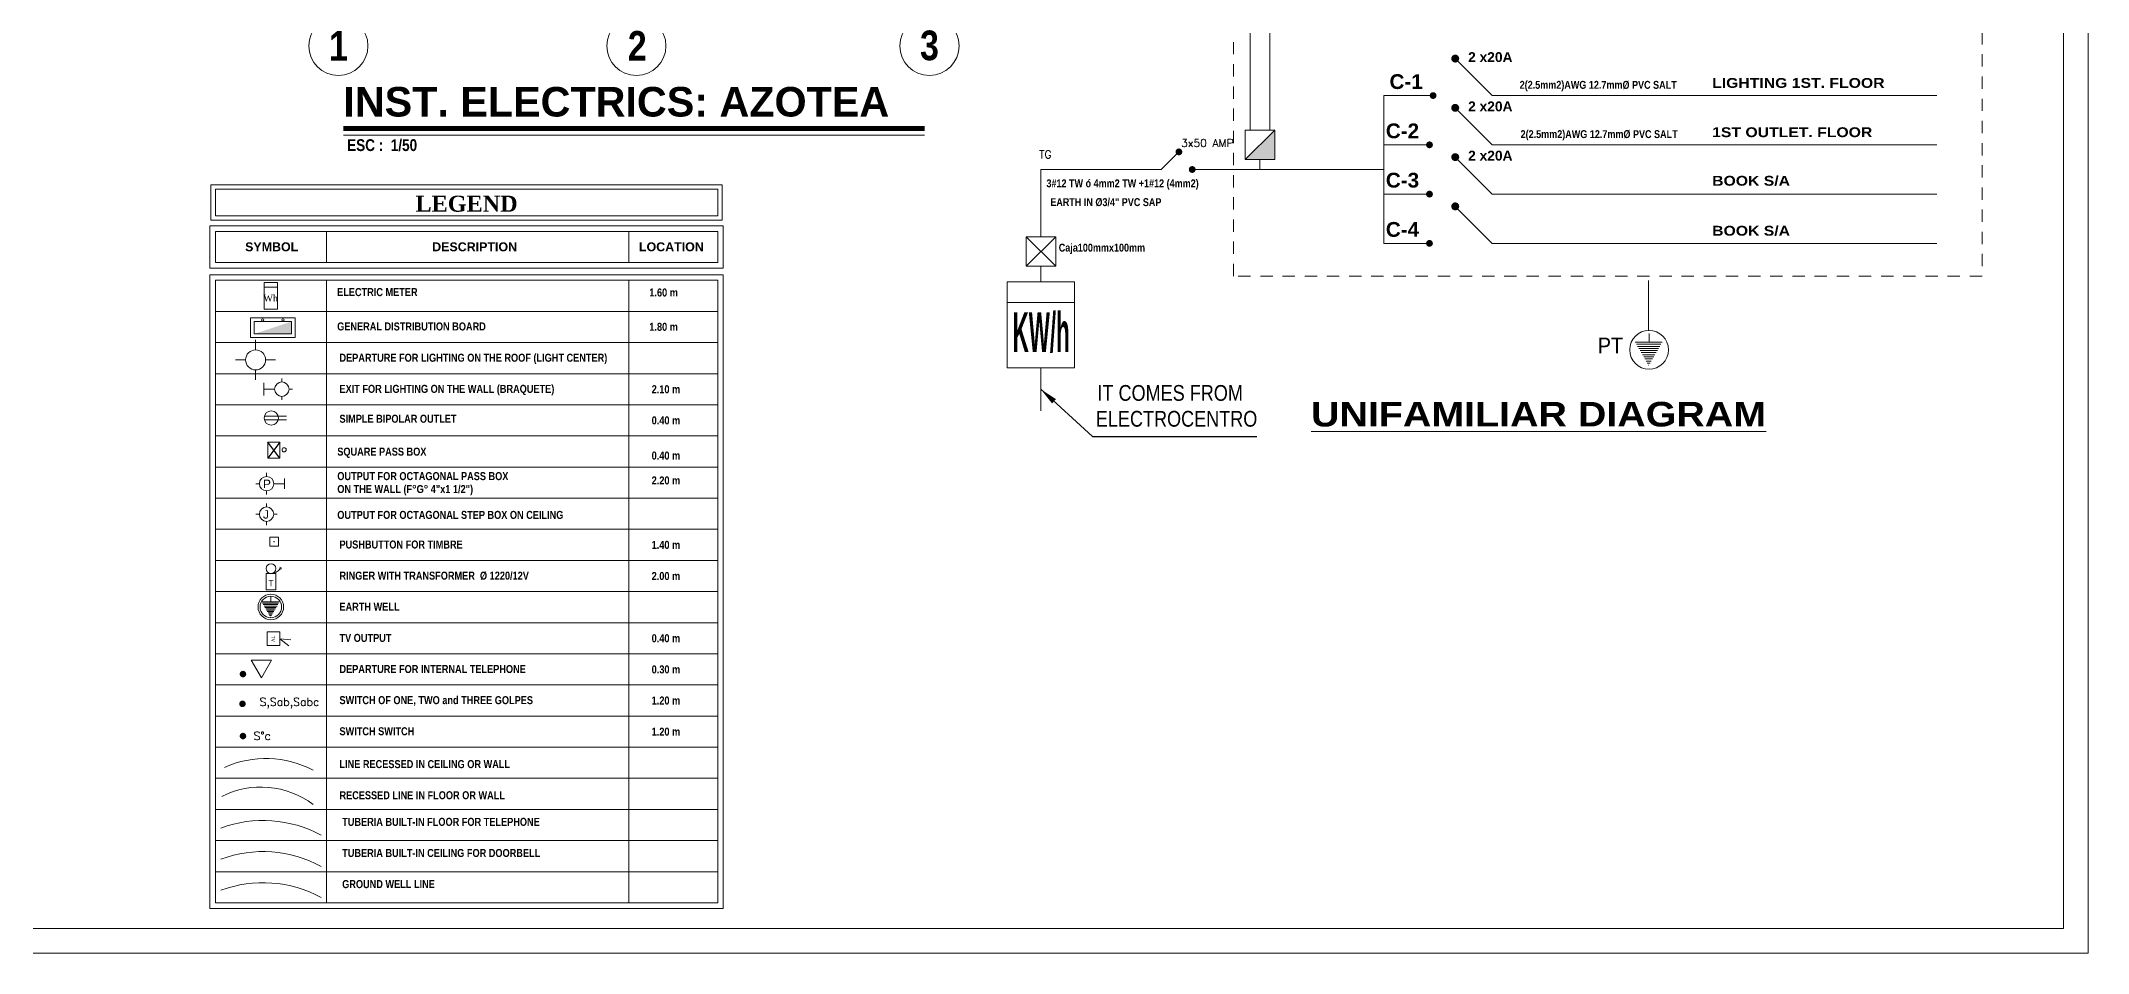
# Model space of a CAD drawing. Header units: millimetres. Extents: x 56 to 215, y 47 to 103.
# Drawn here: x 194.31 to 215.09, y 46.55 to 55.8 of the extents above; entities that cross this region are included whole.
import ezdxf
from ezdxf.enums import TextEntityAlignment as Align

# ---------------------------------------------------------------- set-up
doc = ezdxf.new("R2010")
doc.units = ezdxf.units.MM
for name, pattern in [('ACAD_ISO02W100', [15, 12, -3]), ('ACAD_ISO04W100', [30.5, 24, -3, 0.5, -3]), ('ACAD_ISO06W100', [36, 24, -3, 0, -3, 0, -3, 0, -3]), ('CONTINUA', [0]), ('DASHED2', [0.375, 0.25, -0.125])]:
    doc.linetypes.add(name, pattern=pattern)
doc.layers.add('G_Acotación', color=171, linetype='Continuous')
for name, color, linetype, lineweight in [('G_Complemento', 30, 'Continuous', 20), ('G_Ejes', 253, 'Continuous', 20), ('G_Proyección', 8, 'DASHED2', 15), ('G_Texto', 122, 'Continuous', 20), ('IE_Accesorios', 71, 'Continuous', 20), ('IE_Alumbrado', 31, 'Continuous', 60), ('IE_Teléfono', 220, 'ACAD_ISO06W100', 35), ('IE_Timbre', 30, 'ACAD_ISO04W100', 30), ('IE_Tomacorriente', 104, 'DASHED2', 40)]:
    doc.layers.add(name, color=color, linetype=linetype, lineweight=lineweight)
doc.styles.add('AB', font='')
doc.styles.add('ACOT', font='simplex.shx', dxfattribs={"height": 0.08})
doc.styles.add('Arial Marron', font='ARIALN.TTF')
doc.styles.add('Cotas', font='ARIALNB.TTF', dxfattribs={"height": 0.1})
doc.styles.add('Eje', font='ARIALNB.TTF', dxfattribs={"height": 0.3})
doc.styles.add('Notas', font='ARIALNB.TTF', dxfattribs={"height": 0.15})
doc.styles.add('TEXT1', font='arial.ttf', dxfattribs={"width": 1.5, "height": 0.15})
doc.styles.add('Times', font='times.ttf')
doc.styles.add('Titulo', font='arialbd.ttf', dxfattribs={"height": 0.2})
doc.styles.add('Titulos(Planos)', font='')
doc.styles.get('AB').set_extended_font_data('Arial Black')
doc.styles.get('Titulos(Planos)').set_extended_font_data('Arial Black')
doc.linetypes.add('TRACKS', pattern='A,3.81,[130,ltypeshp.shx,S=6.35,R=0,X=0,Y=0],3.81', length=7.62)
doc.dimstyles.get("Standard").update_dxf_attribs({"dimtxt": 0.18, "dimasz": 0.18, "dimexe": 0.18, "dimexo": 0.0625, "dimgap": 0.09, "dimtad": 0, "dimtih": 1, "dimtoh": 1, "dimdec": 4, "dimzin": 0, "dimdsep": 46, "dimtxsty": 'Standard', "dimcen": 0.09, "dimadec": 0, "dimazin": 0, "dimtfac": 1, "dimtdec": 4, "dimtofl": 0, "dimtmove": 0, "dimatfit": 3, "dimfxl": 1, "dimtolj": 1, "dimtzin": 0, "dimarcsym": 0})

# ---------------------------------------------------------------- blocks, each defined once
blk = doc.blocks.new('Eri')
blk.add_line((-1.7, 0), (0, 0))
blk.add_circle((-2, 0), 0.3)
at = {"color": 1, "style": 'Eje', "flags": 4}
blk.add_attdef('H', text='', height=0.3, dxfattribs=at).set_placement((-2, 0), align=Align.MIDDLE_CENTER)
blk = doc.blocks.new('Titulo')
at = {"style": 'Titulo', "oblique": 20, "flags": 4}
blk.add_attdef('TITULO', (0.026, 0.189), '', height=0.3, dxfattribs=at)
at = {"oblique": 20, "flags": 4}
blk.add_attdef('ESCALA', (0.26, -0.101), '', height=0.11, dxfattribs=at)
blk = doc.blocks.new('braquet')
at = {"color": 2}
for p, q in [((0, 0.070875), (0, -0.070875)), ((0.1215, 0), (0, 0)), ((0.2025, 0.1215), (0.2025, 0.081)), ((0.324, 0), (0.2835, 0)), ((0.2025, -0.081), (0.2025, -0.1215))]:
    blk.add_line(p, q, dxfattribs=at)
at = {"color": 3}
blk.add_circle((0.2025, 0), 0.081, dxfattribs=at)
blk = doc.blocks.new('CP')
at = {"linetype": 'ACAD_ISO06W100', "lineweight": 25, "ltscale": 0.25}
for p, q in [((-0.05, 0.087), (-0.185, -0.093)), ((-0.05, -0.093), (-0.185, 0.087))]:
    blk.add_line(p, q, dxfattribs=at)
for p, q in [((-0.185, -0.093), (-0.185, 0.087)), ((-0.185, 0.087), (-0.05, 0.087)), ((-0.05, 0.087), (-0.05, -0.093)), ((-0.05, -0.093), (-0.185, -0.093))]:
    blk.add_line(p, q)
blk.add_circle((0, 0), 0.0234)
blk = doc.blocks.new('SALIDA CP')
at = {"color": 2}
for p, q in [((-0.648, 0), (-0.567, 0)), ((-0.405, 0.162), (-0.405, 0.243)), ((-0.243, 0), (0, 0)), ((0, -0.113), (0, 0.113)), ((-0.405, -0.243), (-0.405, -0.162))]:
    blk.add_line(p, q, dxfattribs=at)
at = {"color": 3}
blk.add_circle((-0.405, 0), 0.162, dxfattribs=at)
at = {"color": 3, "style": 'TEXT1'}
blk.add_text('P', height=0.189, dxfattribs=at).set_placement((-0.484, -0.099))
blk = doc.blocks.new('SALID TECH CP')
at = {"color": 2}
for p, q in [((-0.122, 0), (-0.081, 0)), ((0, 0.081), (0, 0.121)), ((0.121, 0), (0.081, 0)), ((0, -0.122), (0, -0.081))]:
    blk.add_line(p, q, dxfattribs=at)
at = {"color": 3}
blk.add_circle((0, 0), 0.081, dxfattribs=at)
at = {"color": 3, "style": 'TEXT1'}
blk.add_text('J', height=0.0943, dxfattribs=at).set_placement((-0.04, -0.05))
blk = doc.blocks.new('PUNTO LUZ')
for p, q in [((-0.1125, 0), (-0.225, 0)), ((0, 0.1125), (0, 0.225)), ((0.1125, 0), (0.225, 0)), ((0, -0.1125), (0, -0.225))]:
    blk.add_line(p, q)
blk.add_circle((0, 0), 0.1125)
blk = doc.blocks.new('PT')
at = {"color": 0, "ltscale": 0.02}
blk.add_line((0, 0), (0, -0.088), dxfattribs=at)
at = {"color": 0, "linetype": 'Continuous', "ltscale": 0.02}
for p, q in [((-0.141, -0.088), (0.133, -0.088)), ((-0.129, -0.109), (0.12, -0.109)), ((-0.116, -0.13), (0.108, -0.13)), ((-0.104, -0.152), (0.096, -0.152)), ((-0.092, -0.173), (0.084, -0.173)), ((-0.079, -0.194), (0.071, -0.194)), ((-0.067, -0.215), (0.059, -0.215)), ((-0.055, -0.237), (0.047, -0.237)), ((-0.043, -0.258), (0.035, -0.258)), ((-0.03, -0.279), (0.022, -0.279)), ((-0.018, -0.3), (0.01, -0.3)), ((-0.006, -0.322), (-0.002, -0.322))]:
    blk.add_line(p, q, dxfattribs=at)
at = {"color": 2}
for radius in [0.197, 0.166]:
    blk.add_circle((0, -0.166), radius, dxfattribs=at)
blk = doc.blocks.new('Tablero')
for points in [[(-0.252, -0.223), (-0.252, 0), (0.252, 0), (0.252, -0.223)], [(-0.21, -0.182), (-0.21, -0.042), (0.21, -0.042), (0.21, -0.182)]]:
    blk.add_lwpolyline(points, close=True)
for centre in [(-0.114, -0.024), (0.114, -0.024)]:
    blk.add_circle(centre, 0.0126)
blk.add_solid([(-0.21, -0.182), (0.21, -0.182), (0.21, -0.042)])

msp = doc.modelspace()

# ---------------------------------------------------------------- hatches: boundary and pattern name
at = {"layer": 'IE_Accesorios', "lineweight": 5, "ltscale": 12}
msp.add_hatch(color=256, dxfattribs=at).paths.add_polyline_path([(206.8331, 54.8983), (206.5331, 54.5983), (206.8331, 54.5983)])

# ---------------------------------------------------------------- linework, layer by layer
at = {"lineweight": 5}
for points in [[(215.0892, 46.547), (215.0892, 74.1029), (174.0392, 74.1029), (174.0392, 46.547)], [(214.8392, 46.797), (214.8392, 73.8529), (174.2892, 73.8529), (174.2892, 46.797)]]:
    msp.add_lwpolyline(points, close=True, dxfattribs=at)
at = {"linetype": 'TRACKS', "lineweight": 5, "ltscale": 0.01}
msp.add_arc((196.5632, 46.0253), 1.2353, 61.4911, 110.29435, dxfattribs=at)
at = {"layer": 'G_Complemento', "lineweight": 5, "ltscale": 0.5}
for p, q in [((206.5831, 54.8983), (206.5831, 57.3483)), ((206.7831, 54.8983), (206.7831, 57.3483)), ((205.6813, 54.4983), (204.4592, 54.4983)), ((204.4592, 54.4983), (204.4592, 53.816)), ((206.6831, 54.4983), (205.9952, 54.4983)), ((207.9407, 54.4983), (206.6831, 54.4983)), ((204.4592, 53.516), (204.4592, 53.3593)), ((210.6272, 52.865), (210.6272, 53.372))]:
    msp.add_line(p, q, dxfattribs=at)
at = {"layer": 'G_Complemento', "linetype": 'Continuous', "lineweight": 5}
for p, q in [((209.0407, 55.2483), (208.6651, 55.6238)), ((207.9407, 55.2483), (208.4407, 55.2483)), ((207.9407, 55.2483), (207.9407, 53.7483)), ((209.0407, 54.7483), (208.6651, 55.1238)), ((209.0407, 55.2483), (213.5527, 55.2483)), ((207.9407, 54.7483), (208.4037, 54.7483)), ((209.0407, 54.7483), (213.5527, 54.7483)), ((209.0407, 54.2483), (208.6651, 54.6238)), ((207.9407, 54.2483), (208.4037, 54.2483)), ((209.0407, 54.2483), (213.5527, 54.2483)), ((209.0407, 53.7483), (208.6651, 54.1238)), ((196.0796, 53.8703), (201.1787, 53.8703)), ((197.2077, 53.5545), (197.2077, 53.8703)), ((200.2762, 53.5545), (200.2762, 53.8703)), ((201.1787, 53.5545), (201.1787, 53.8703)), ((207.9407, 53.7483), (208.4037, 53.7483)), ((209.0407, 53.7483), (213.5527, 53.7483)), ((209.0407, 53.7483), (213.5527, 53.7483)), ((209.0462, 53.7483), (213.5527, 53.7483)), ((201.1787, 53.5545), (196.0796, 53.5545)), ((201.1787, 53.374), (196.0796, 53.374)), ((197.2077, 53.374), (197.2077, 51.1628)), ((200.2762, 53.374), (200.2762, 51.1628)), ((201.1787, 53.374), (201.1787, 51.1628)), ((201.1787, 53.0581), (196.0796, 53.0581)), ((201.1787, 52.7422), (196.0796, 52.7422)), ((201.1787, 52.4263), (196.0796, 52.4263)), ((201.1787, 52.4263), (196.0796, 52.4263)), ((201.1787, 52.1105), (196.0796, 52.1105)), ((201.1787, 51.7946), (196.0796, 51.7946)), ((201.1787, 51.4787), (196.0796, 51.4787)), ((201.1787, 51.1628), (196.0796, 51.1628)), ((201.1787, 51.1628), (196.0796, 51.1628)), ((196.0796, 51.1628), (201.1787, 51.1628)), ((201.1787, 51.1628), (196.0796, 51.1628)), ((197.2077, 51.1628), (197.2077, 48.6358)), ((200.2762, 51.1628), (200.2762, 48.6358)), ((201.1787, 51.1628), (201.1787, 48.6358)), ((201.1787, 50.847), (196.0796, 50.847)), ((201.1787, 50.5311), (196.0796, 50.5311)), ((201.1787, 50.2152), (196.0796, 50.2152)), ((201.1787, 49.8993), (196.0796, 49.8993)), ((201.1787, 49.5835), (196.0796, 49.5835)), ((201.1787, 49.2676), (196.0796, 49.2676)), ((201.1787, 48.9517), (196.0796, 48.9517)), ((201.1787, 48.6358), (196.0796, 48.6358)), ((201.1787, 48.6358), (196.0796, 48.6358)), ((196.0796, 48.6358), (201.1787, 48.6358)), ((201.1787, 48.6358), (196.0796, 48.6358)), ((197.2077, 48.6358), (197.2077, 47.0565)), ((200.2762, 48.6358), (200.2762, 47.0565)), ((201.1787, 48.6358), (201.1787, 47.0565)), ((201.1787, 48.32), (196.0796, 48.32)), ((201.1787, 48.0041), (196.0796, 48.0041)), ((201.1787, 47.6882), (196.0796, 47.6882)), ((201.1787, 47.3723), (196.0796, 47.3723)), ((201.1787, 47.0565), (196.0796, 47.0565))]:
    msp.add_line(p, q, dxfattribs=at)
at = {"layer": 'G_Complemento', "lineweight": 5, "ltscale": 12}
msp.add_line((206.6831, 54.5983), (206.6831, 54.4983), dxfattribs=at)
at = {"layer": 'G_Complemento', "lineweight": 5}
msp.add_line((196.0796, 53.374), (196.0796, 47.0565), dxfattribs=at)
at = {"layer": 'G_Complemento', "linetype": 'Continuous', "lineweight": 5}
for points, const_width in [([(208.645, 55.6238, 1), (208.6852, 55.6238, 1)], 0.0402), ([(208.4235, 55.2483, 1), (208.4579, 55.2483, 1)], 0.0344), ([(208.645, 55.1238, 1), (208.6852, 55.1238, 1)], 0.0402), ([(208.3865, 54.7483, 1), (208.4209, 54.7483, 1)], 0.0344), ([(208.645, 54.6238, 1), (208.6852, 54.6238, 1)], 0.0402), ([(208.3865, 54.2483, 1), (208.4209, 54.2483, 1)], 0.0344), ([(208.645, 54.1238, 1), (208.6852, 54.1238, 1)], 0.0402), ([(208.3865, 53.7483, 1), (208.4209, 53.7483, 1)], 0.0344), ([(196.3426, 49.378, 1), (196.3755, 49.378, 1)], 0.0329), ([(196.3374, 49.0753, 1), (196.3703, 49.0753, 1)], 0.0329), ([(196.3426, 48.7489, 1), (196.3755, 48.7489, 1)], 0.0329)]:
    msp.add_lwpolyline(points, format="xyb", close=True, dxfattribs=dict(at, const_width=const_width))
at = {"layer": 'G_Complemento', "linetype": 'ACAD_ISO02W100', "lineweight": 5}
msp.add_lwpolyline([(205.86, 54.677), (205.6813, 54.4983)], dxfattribs=at)
at = {"layer": 'G_Complemento', "lineweight": 5, "ltscale": 0.5, "const_width": 0.0344}
for points in [[(205.8428, 54.677, 1), (205.8772, 54.677, 1)], [(205.978, 54.4983, 1), (206.0124, 54.4983, 1)]]:
    msp.add_lwpolyline(points, format="xyb", close=True, dxfattribs=at)
at = {"layer": 'G_Complemento', "color": 7, "lineweight": 5}
for points in [[(196.0344, 53.9831), (201.2238, 53.9831), (201.2238, 54.3441), (196.0344, 54.3441)], [(196.0232, 53.4981), (201.2351, 53.4981), (201.2351, 53.9267), (196.0232, 53.9267)], [(196.0232, 47.0001), (201.2351, 47.0001), (201.2351, 53.4304), (196.0232, 53.4304)]]:
    msp.add_lwpolyline(points, close=True, dxfattribs=at)
at = {"layer": 'G_Complemento', "lineweight": 5}
for points in [[(196.0796, 54.0283), (201.1787, 54.0283), (201.1787, 54.299), (196.0796, 54.299)], [(196.0796, 53.5545), (201.1787, 53.5545), (201.1787, 53.8703), (196.0796, 53.8703)], [(196.0796, 47.0565), (201.1787, 47.0565), (201.1787, 53.374), (196.0796, 53.374)]]:
    msp.add_lwpolyline(points, close=True, dxfattribs=at)
for points in [[(196.8019, 51.9942), (196.5763, 51.9942)], [(196.8019, 51.9581), (196.5763, 51.9581)]]:
    msp.add_lwpolyline(points, dxfattribs=at)
at = {"layer": 'G_Complemento', "lineweight": 5, "ltscale": 4, "const_width": 0.00707}
msp.add_lwpolyline([(196.6718, 50.7212, 1), (196.6788, 50.7212, 1)], format="xyb", close=True, dxfattribs=at)
at = {"layer": 'G_Complemento', "linetype": 'Continuous', "lineweight": 5}
msp.add_lwpolyline([(196.546, 49.3405), (196.6487, 49.5184), (196.4433, 49.5184)], close=True, dxfattribs=at)
at = {"layer": 'G_Complemento', "lineweight": 5}
msp.add_circle((196.6462, 51.9762), 0.0722, dxfattribs=at)
at = {"layer": 'G_Proyección', "lineweight": 5, "ltscale": 0.5}
msp.add_lwpolyline([(206.413, 62.4169), (214.013, 62.4169), (214.013, 53.4169), (206.413, 53.4169)], close=True, dxfattribs=at)
at = {"layer": 'G_Texto', "lineweight": 5, "const_width": 0.05}
msp.add_lwpolyline([(197.3783, 54.9146), (203.2776, 54.9146)], dxfattribs=at)
at = {"layer": 'G_Texto', "lineweight": 5}
msp.add_lwpolyline([(197.3783, 54.8463), (203.2776, 54.8463)], dxfattribs=at)
at = {"layer": 'IE_Accesorios', "lineweight": 5}
msp.add_line((196.7087, 53.3052), (196.5733, 53.3052), dxfattribs=at)
at = {"layer": 'IE_Accesorios', "color": 0, "lineweight": 5, "ltscale": 0.02}
msp.add_line((210.6331, 52.8338), (210.6331, 52.7459), dxfattribs=at)
at = {"layer": 'IE_Accesorios', "color": 0, "linetype": 'Continuous', "lineweight": 5, "ltscale": 0.02}
for p, q in [((210.4923, 52.7459), (210.7658, 52.7459)), ((210.5046, 52.7247), (210.7535, 52.7247)), ((210.5168, 52.7034), (210.7413, 52.7034)), ((210.5291, 52.6822), (210.729, 52.6822)), ((210.5414, 52.661), (210.7168, 52.661)), ((210.5536, 52.6397), (210.7045, 52.6397)), ((210.5659, 52.6185), (210.6922, 52.6185)), ((210.5782, 52.5972), (210.68, 52.5972)), ((210.5904, 52.576), (210.6677, 52.576)), ((210.6027, 52.5548), (210.6554, 52.5548)), ((210.6149, 52.5335), (210.6432, 52.5335)), ((210.6272, 52.5123), (210.6309, 52.5123))]:
    msp.add_line(p, q, dxfattribs=at)
at = {"layer": 'IE_Accesorios', "linetype": 'Continuous', "lineweight": 5}
for p, q in [((196.7341, 49.7359), (196.825, 49.6651)), ((196.7346, 49.735), (196.8454, 49.726))]:
    msp.add_line(p, q, dxfattribs=at)
at = {"layer": 'IE_Accesorios', "linetype": 'ByBlock', "lineweight": 5}
for points in [[(206.8331, 54.8983), (206.5331, 54.5983)], [(204.3092, 53.816), (204.6092, 53.516)], [(204.6092, 53.816), (204.3092, 53.516)]]:
    msp.add_lwpolyline(points, dxfattribs=at)
for points in [[(206.5331, 54.5983), (206.8331, 54.5983), (206.8331, 54.8983), (206.5331, 54.8983)], [(204.3092, 53.516), (204.6092, 53.516), (204.6092, 53.816), (204.3092, 53.816)]]:
    msp.add_lwpolyline(points, close=True, dxfattribs=at)
at = {"layer": 'IE_Accesorios', "lineweight": 5}
for points in [[(196.5733, 53.0799), (196.5733, 53.3507), (196.7087, 53.3507), (196.7087, 53.0799)], [(204.1182, 53.3593), (204.8002, 53.3593), (204.8002, 52.4858), (204.1182, 52.4858)], [(204.1182, 53.3593), (204.8002, 53.3593), (204.8002, 53.1497), (204.1182, 53.1497)], [(196.5945, 50.3991), (196.5945, 50.2341), (196.6935, 50.2341), (196.6935, 50.3991)]]:
    msp.add_lwpolyline(points, close=True, dxfattribs=at)
at = {"layer": 'IE_Accesorios', "linetype": 'Continuous', "lineweight": 5}
for points in [[(196.6302, 50.6761), (196.7204, 50.6761), (196.7204, 50.7664), (196.6302, 50.7664)], [(196.7341, 49.805), (196.6052, 49.805), (196.6052, 49.6669), (196.7341, 49.6669)]]:
    msp.add_lwpolyline(points, close=True, dxfattribs=at)
at = {"layer": 'IE_Accesorios', "color": 2, "lineweight": 5}
msp.add_circle((210.6331, 52.6682), 0.1968, dxfattribs=at)
at = {"layer": 'IE_Accesorios', "lineweight": 5}
for centre, radius in [((196.644, 50.4486), 0.0495), ((196.7402, 50.4508), 0.00825)]:
    msp.add_circle(centre, radius, dxfattribs=at)
msp.add_arc((196.64, 50.522), 0.123, 271.88039, 320.74992, dxfattribs=at)
at = {"layer": 'IE_Accesorios', "color": 5, "linetype": 'Continuous', "lineweight": 5}
msp.add_point((196.6753, 50.7212), dxfattribs=at)
at = {"layer": 'IE_Accesorios', "linetype": 'Continuous', "lineweight": 5}
msp.add_point((196.6753, 50.7212), dxfattribs=at)
at = {"layer": 'IE_Alumbrado', "lineweight": 5, "ltscale": 0.5}
msp.add_line((204.4592, 52.4858), (204.4592, 52.0491), dxfattribs=at)
at = {"layer": 'IE_Alumbrado', "lineweight": 5, "ltscale": 3}
msp.add_arc((196.593, 47.5101), 1.012, 61.83659, 114.59796, dxfattribs=at)
at = {"layer": 'IE_Teléfono', "lineweight": 5, "ltscale": 4}
msp.add_arc((196.5632, 46.6571), 1.2353, 61.4911, 110.29435, dxfattribs=at)
at = {"layer": 'IE_Timbre', "lineweight": 5, "ltscale": 3.6}
msp.add_arc((196.5632, 46.3412), 1.2353, 61.4911, 110.29435, dxfattribs=at)
at = {"layer": 'IE_Tomacorriente', "lineweight": 5, "ltscale": 12}
msp.add_arc((196.5407, 47.3536), 0.8782, 52.888, 116.87406, dxfattribs=at)

# ---------------------------------------------------------------- block references
at = {"layer": 'G_Complemento', "lineweight": 5, "xscale": 0.9024999999999999, "yscale": 0.9024999999999999, "zscale": 0.9024999999999999}
msp.add_blockref('PUNTO LUZ', (196.4873, 52.566), dxfattribs=at)
at = {"layer": 'G_Ejes', "lineweight": 5}
ref = msp.add_blockref('Eri', (197.328, 57.7529), dxfattribs=dict(at, rotation=90))
ref.add_attrib('H', '1', dxfattribs={"layer": '0', "color": 1, "height": 0.3, "style": 'Eje', "flags": 4}).set_placement((197.328, 55.7529), align=Align.MIDDLE_CENTER)
ref = msp.add_blockref('Eri', (200.353, 57.7529), dxfattribs=dict(at, xscale=-1, rotation=270))
ref.add_attrib('H', '2', dxfattribs={"layer": '0', "color": 1, "height": 0.3, "style": 'Eje', "flags": 4}).set_placement((200.3616, 55.7529), align=Align.MIDDLE_CENTER)
ref = msp.add_blockref('Eri', (203.328, 57.7529), dxfattribs=dict(at, rotation=90))
ref.add_attrib('H', '3', dxfattribs={"layer": '0', "color": 1, "height": 0.3, "style": 'Eje', "flags": 4}).set_placement((203.328, 55.758), align=Align.MIDDLE_CENTER)
at = {"layer": 'G_Texto', "lineweight": 5}
ref = msp.add_blockref('Titulo', (197.3783, 54.8463), dxfattribs=at)
ref.add_attrib('TITULO', 'INST. ELECTRICS: AZOTEA', (197.3783, 55.0357), dxfattribs={"layer": '0', "height": 0.3, "style": 'Titulo', "flags": 4})
ref.add_attrib('ESCALA', ' ESC :  1/50', (197.3783, 54.6854), dxfattribs={"layer": '0', "height": 0.12, "style": 'Cotas', "flags": 4})
at = {"layer": 'IE_Accesorios', "lineweight": 5, "xscale": 0.9024999999999999, "yscale": 0.9024999999999999, "zscale": 0.9024999999999999}
for name, p in [('Tablero', (196.662, 52.9935)), ('braquet', (196.5706, 52.2691)), ('CP', (196.777, 51.6541)), ('SALID TECH CP', (196.5987, 51.0005))]:
    msp.add_blockref(name, p, dxfattribs=at)
at = {"layer": 'IE_Accesorios', "linetype": 'CONTINUA', "lineweight": 5, "xscale": 0.4512500000000017, "yscale": 0.4512500000000017, "zscale": 0.4512500000000017}
msp.add_blockref('SALIDA CP', (196.7816, 51.3099), dxfattribs=at)
at = {"layer": 'IE_Accesorios', "lineweight": 5, "ltscale": 2, "xscale": 0.657922500000037, "yscale": 0.657922500000037, "zscale": 0.657922500000037}
msp.add_blockref('PT', (196.6419, 50.1682), dxfattribs=at)

# ---------------------------------------------------------------- texts
at = {"layer": 'G_Complemento', "linetype": 'Continuous', "lineweight": 5, "style": 'ACOT'}
for s, p in [('S,Sab,Sabc', (196.5274, 49.0547)), ('S°c', (196.4672, 48.7095))]:
    msp.add_text(s, height=0.08122, dxfattribs=at).set_placement(p)
at = {"layer": 'G_Texto', "linetype": 'Continuous', "lineweight": 5}
for s, height, style, p in [('2 x20A', 0.1, 'Titulo', (208.796, 55.5887)), ('C-1', 0.15, 'Titulo', (207.9979, 55.3151)), ('LIGHTING 1ST. FLOOR', 0.1, 'AB', (211.2734, 55.3265)), ('2 x20A', 0.1, 'Titulo', (208.796, 55.0887)), ('C-2', 0.15, 'Titulo', (207.9609, 54.8151)), ('1ST OUTLET. FLOOR', 0.1, 'AB', (211.2734, 54.8265)), ('TG', 0.08, 'ACOT', (204.441, 54.6111)), ('3x50 AMP', 0.08, 'ACOT', (205.8814, 54.7268)), ('2 x20A', 0.1, 'Titulo', (208.796, 54.5887)), ('C-3', 0.15, 'Titulo', (207.9609, 54.3151)), ('BOOK S/A', 0.1, 'AB', (211.2734, 54.3336)), ('C-4', 0.15, 'Titulo', (207.9609, 53.8151)), ('BOOK S/A', 0.1, 'AB', (211.2734, 53.8265))]:
    msp.add_text(s, height=height, dxfattribs=dict(at, style=style)).set_placement(p)
at = {"layer": 'G_Texto', "lineweight": 5, "style": 'Cotas'}
for s, height, p in [('2(2.5mm2)AWG 12.7mm%%C PVC SALT', 0.08, (209.3192, 55.3171)), ('2(2.5mm2)AWG 12.7mm%%C PVC SALT', 0.08, (209.3288, 54.8171)), ('3#12 TW ó 4mm2 TW +1#12 (4mm2)', 0.08, (204.5154, 54.3179)), ('EARTH IN %%c3/4" PVC SAP', 0.08, (204.5544, 54.1269)), ('Caja100mmx100mm', 0.08, (204.6404, 53.6651)), ('ELECTRIC METER', 0.081225, (197.3152, 53.2134)), ('1.60 m', 0.08122, (200.4844, 53.2096)), ('GENERAL DISTRIBUTION BOARD', 0.081225, (197.3152, 52.865)), ('1.80 m', 0.08122, (200.4844, 52.8613)), ('DEPARTURE FOR LIGHTING ON THE ROOF (LIGHT CENTER)', 0.081225, (197.3387, 52.5474)), ('EXIT FOR LIGHTING ON THE WALL (BRAQUETE)', 0.081225, (197.3387, 52.2315)), ('2.10 m', 0.08122, (200.5079, 52.2277)), ('SIMPLE BIPOLAR OUTLET', 0.081225, (197.3387, 51.9283)), ('0.40 m', 0.08122, (200.5079, 51.9118)), ('SQUARE PASS BOX', 0.081225, (197.3167, 51.5944)), ('0.40 m', 0.08122, (200.5079, 51.5544)), ('OUTPUT FOR OCTAGONAL PASS BOX ', 0.081225, (197.3167, 51.3462)), ('2.20 m', 0.08122, (200.5079, 51.3024)), ('ON THE WALL (F°G° 4"x1 1/2")', 0.081225, (197.3167, 51.2149)), ('OUTPUT FOR OCTAGONAL STEP BOX ON CEILING', 0.081225, (197.3167, 50.9525)), ('PUSHBUTTON FOR TIMBRE', 0.081225, (197.3387, 50.6521)), ('1.40 m', 0.08122, (200.5079, 50.6483)), ('RINGER WITH TRANSFORMER  %%c 1220/12V', 0.081225, (197.3387, 50.3362)), ('2.00 m', 0.08122, (200.5079, 50.3324)), ('EARTH WELL', 0.08122, (197.3387, 50.0204)), ('TV OUTPUT', 0.08122, (197.3387, 49.7045)), ('0.40 m', 0.08122, (200.5079, 49.7007)), ('DEPARTURE FOR INTERNAL TELEPHONE', 0.081225, (197.3387, 49.3886)), ('0.30 m', 0.08122, (200.5079, 49.3848)), ('SWITCH OF ONE, TWO and THREE GOLPES', 0.081225, (197.3387, 49.0727)), ('1.20 m', 0.08122, (200.5079, 49.0689)), ('SWITCH SWITCH', 0.081225, (197.3387, 48.7569)), ('1.20 m', 0.08122, (200.5079, 48.7531)), ('LINE RECESSED IN CEILING OR WALL', 0.081225, (197.3387, 48.4236)), ('RECESSED LINE IN FLOOR OR WALL', 0.081225, (197.3387, 48.1077)), ('TUBERIA BUILT-IN FLOOR FOR TELEPHONE ', 0.081225, (197.3662, 47.8377)), ('TUBERIA BUILT-IN CEILING FOR DOORBELL ', 0.081225, (197.3662, 47.5218)), ('GROUND WELL LINE', 0.081225, (197.3662, 47.2059))]:
    msp.add_text(s, height=height, dxfattribs=at).set_placement(p)
at = {"layer": 'G_Texto', "linetype": 'ACAD_ISO04W100', "lineweight": 5, "style": 'Titulo'}
for s, p in [('SYMBOL', (196.3809, 53.6684)), ('DESCRIPTION', (198.28, 53.6684)), ('LOCATION', (200.3789, 53.6684))]:
    msp.add_text(s, height=0.09025, dxfattribs=at).set_placement(p)
at = {"layer": 'G_Texto', "lineweight": 5, "style": 'Times'}
msp.add_text('Wh', height=0.06769, dxfattribs=at).set_placement((196.6403, 53.1933), align=Align.MIDDLE_CENTER)
at = {"layer": 'G_Texto', "linetype": 'Continuous', "lineweight": 5, "style": 'Titulo', "width": 0.405588}
msp.add_text('KW/h', height=0.4, dxfattribs=at).set_placement((204.1725, 52.6477), (204.7515, 52.6477), align=Align.FIT)
at = {"layer": 'G_Texto', "lineweight": 5, "ltscale": 12, "style": 'Arial Marron', "width": 1.103917}
msp.add_text('PT', height=0.16, dxfattribs=at).set_placement((210.1112, 52.6324), (210.3698, 52.6324), align=Align.FIT)
at = {"layer": 'G_Texto', "lineweight": 5, "ltscale": 12, "style": 'Titulos(Planos)'}
msp.add_text('%%UUNIFAMILIAR DIAGRAM', height=0.25, dxfattribs=at).set_placement((207.2015, 51.8903))
at = {"layer": 'G_Texto', "lineweight": 5, "insert": (198.6291, 54.1501), "char_height": 0.16245, "width": 5.099125, "attachment_point": 5, "style": 'Notas'}
msp.add_mtext('{\\fTimes New Roman|b1|i0|c0|p18;LEGEND}', dxfattribs=at)
at = {"layer": 'G_Texto', "lineweight": 5, "ltscale": 12, "char_height": 0.16, "attachment_point": 4, "style": 'Arial Marron'}
for s, insert in [('IT COMES FROM ', (205.0333, 52.2298)), ('ELECTROCENTRO', (205.0169, 51.9673))]:
    msp.add_mtext(s, dxfattribs=dict(at, insert=insert))
at = {"layer": 'IE_Accesorios', "linetype": 'Continuous', "lineweight": 5}
msp.add_text('TV', height=0.03682, rotation=270, dxfattribs=at).set_placement((196.6487, 49.7689))
at = {"layer": 'IE_Accesorios', "lineweight": 5, "insert": (196.644, 50.3001), "char_height": 0.0619, "width": 0.098986, "attachment_point": 5}
msp.add_mtext('T', dxfattribs=at)

# ---------------------------------------------------------------- leaders
at = {"layer": 'G_Acotación', "lineweight": 5, "ltscale": 0.1}
msp.add_leader([(204.4592, 52.2675), (204.9814, 51.7903), (206.6525, 51.7903)], dimstyle='Standard', override={"dimgap": 0.09, "dimtad": 0}, dxfattribs=at)

doc.saveas('drawing.dxf')
